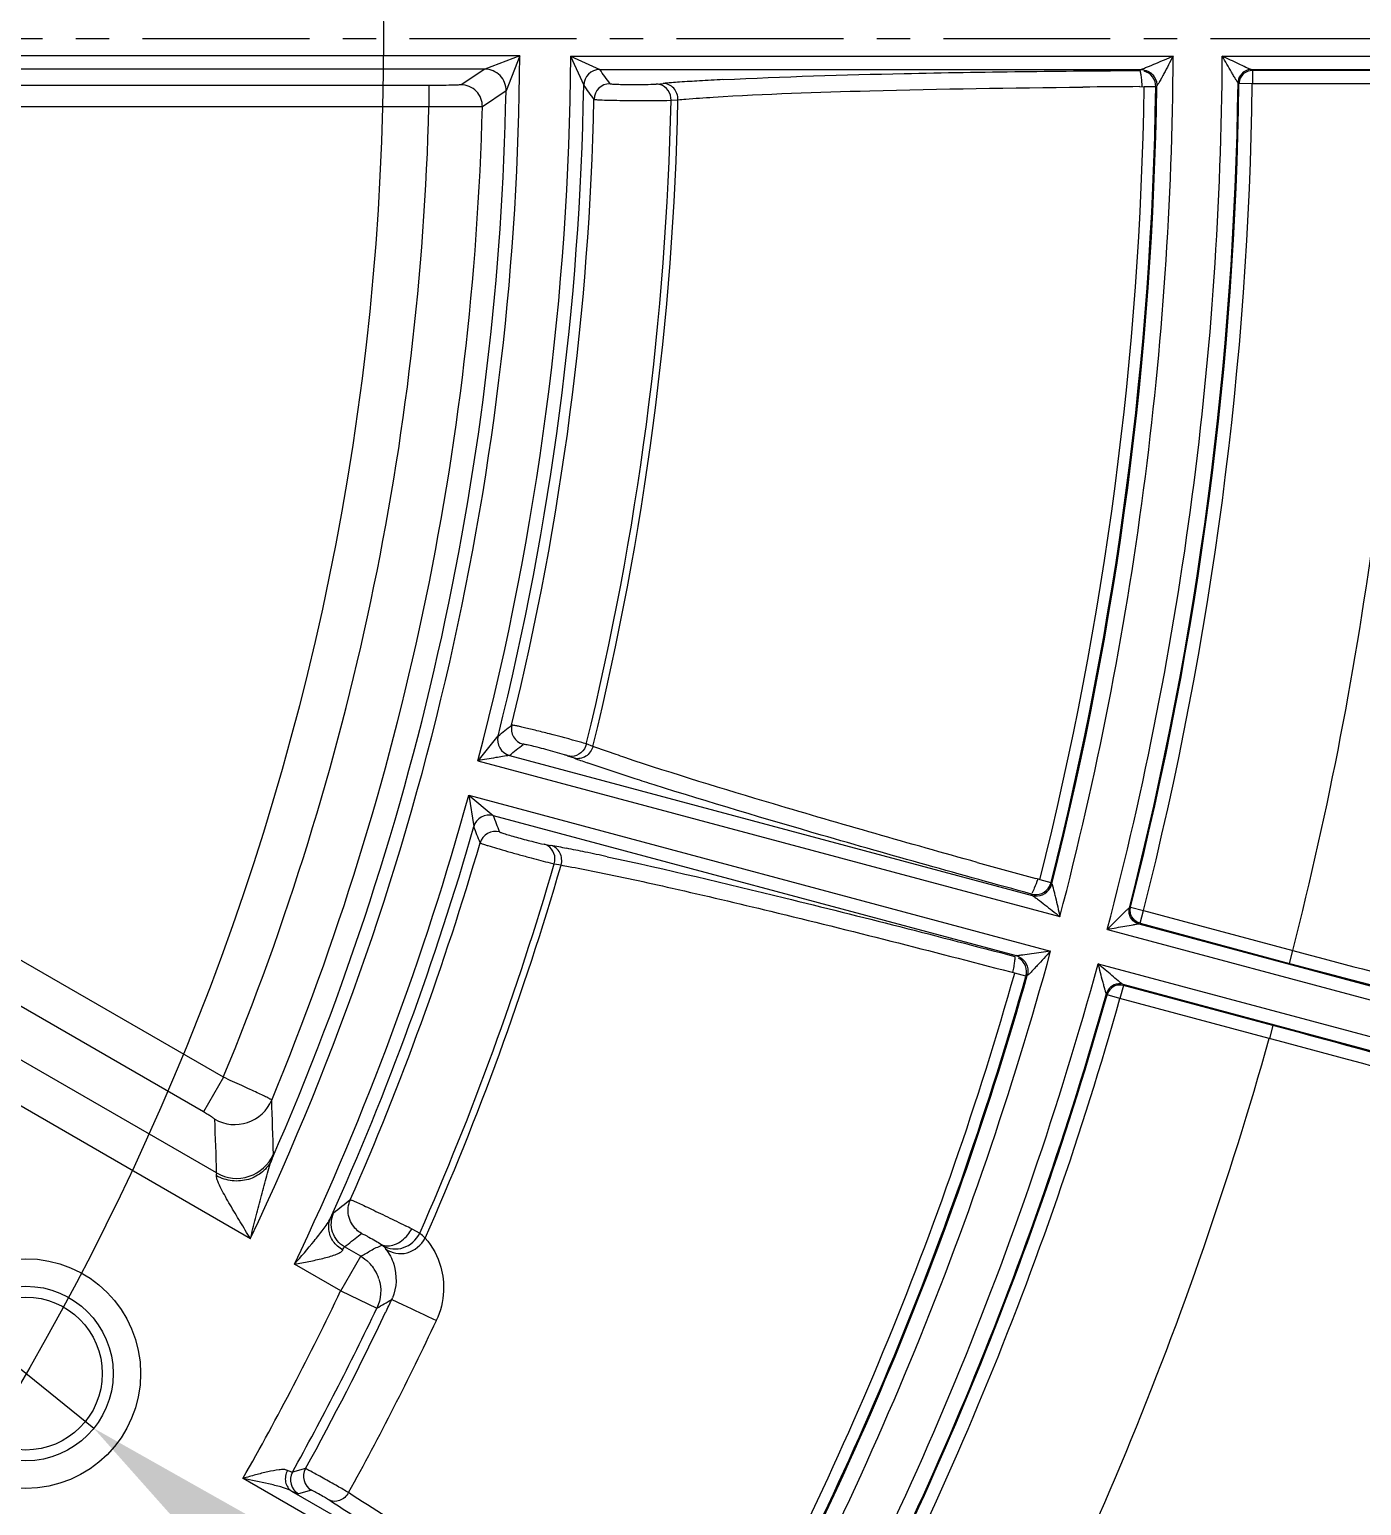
# Model space of a CAD drawing. Header units: millimetres. Extents: x -6 to 705, y -10 to 538.
# Drawn here: x 524.28 to 534.26, y 409.6 to 420.65 of the extents above; entities that cross this region are included whole.
import ezdxf

# ---------------------------------------------------------------- set-up
doc = ezdxf.new("R2010")
doc.units = ezdxf.units.MM
doc.linetypes.add('CENTER', pattern=[2, 1.25, -0.25, 0.25, -0.25])
doc.layers.add('\\M+5D6D0\\M+5D0C4\\M+5CFDF\\M+5B2E3', color=7, linetype='CENTER', lineweight=25)
doc.layers.add('\\M+5D7DC\\M+5C4DA\\M+5BFF2\\M+5CFDF', color=7, linetype='Continuous', lineweight=50)

msp = doc.modelspace()

# ---------------------------------------------------------------- linework, layer by layer
at = {"color": 0, "linetype": 'Continuous', "lineweight": -3}
for p, q in [((527.952, 420.453), (517.828, 420.453)), ((527.952, 420.453), (527.689, 420.353)), ((527.952, 420.453), (527.849, 420.19)), ((528.332, 420.451), (532.846, 420.451)), ((528.332, 420.451), (528.43, 420.233)), ((528.332, 420.451), (528.55, 420.351)), ((533.214, 420.451), (535.587, 420.451)), ((527.689, 420.353), (517.828, 420.353)), ((527.689, 420.353), (527.511, 420.236)), ((528.55, 420.351), (532.605, 420.351)), ((533.432, 420.351), (535.587, 420.351)), ((534.598, 420.343), (533.439, 420.343)), ((533.439, 420.343), (533.439, 420.243)), ((527.271, 420.232), (518.451, 420.232)), ((527.271, 420.232), (527.271, 420.072)), ((527.849, 420.19), (527.671, 420.072)), ((528.974, 420.242), (529.025, 420.247)), ((532.597, 420.222), (532.628, 420.223)), ((532.715, 420.221), (532.628, 420.222)), ((532.724, 420.229), (532.715, 420.22)), ((533.339, 420.245), (533.332, 420.252)), ((533.439, 420.243), (533.339, 420.245)), ((534.597, 420.243), (533.439, 420.243)), ((527.271, 420.072), (518.451, 420.072)), ((529.054, 420.119), (529.085, 420.12)), ((529.085, 420.12), (529.136, 420.124)), ((527.788, 415.359), (527.638, 415.174)), ((527.874, 415.214), (531.79, 414.165)), ((528.36, 415.192), (528.311, 415.209)), ((528.499, 415.281), (528.45, 415.299)), ((527.638, 415.174), (531.997, 414.006)), ((527.569, 414.916), (531.928, 413.748)), ((527.569, 414.916), (527.606, 414.68)), ((527.569, 414.916), (527.753, 414.763)), ((527.753, 414.763), (531.669, 413.714)), ((528.134, 414.549), (528.185, 414.539)), ((528.18, 414.409), (528.21, 414.402)), ((528.21, 414.402), (528.261, 414.393)), ((531.847, 414.283), (531.816, 414.291)), ((531.847, 414.283), (531.929, 414.262)), ((531.929, 414.262), (531.931, 414.262)), ((531.931, 414.262), (531.937, 414.252)), ((532.519, 414.072), (532.527, 414.077)), ((532.527, 414.077), (532.624, 414.053)), ((532.598, 413.956), (532.624, 414.053)), ((532.624, 414.053), (533.743, 413.753)), ((525.731, 412.803), (523.796, 413.92)), ((532.353, 413.91), (534.645, 413.296)), ((532.589, 413.951), (534.671, 413.393)), ((532.598, 413.956), (533.717, 413.656)), ((525.581, 412.544), (523.645, 413.661)), ((533.717, 413.656), (533.743, 413.753)), ((531.629, 413.592), (531.659, 413.584)), ((531.743, 413.56), (531.659, 413.583)), ((531.753, 413.565), (531.743, 413.559)), ((532.284, 413.653), (534.576, 413.039)), ((532.473, 413.491), (532.447, 413.394)), ((532.468, 413.5), (534.55, 412.942)), ((533.592, 413.191), (532.473, 413.491)), ((532.351, 413.421), (532.346, 413.43)), ((532.447, 413.394), (532.351, 413.421)), ((533.566, 413.094), (532.447, 413.394)), ((525.68, 412.086), (523.773, 413.187)), ((533.592, 413.191), (533.567, 413.094)), ((525.933, 411.594), (523.363, 413.077)), ((525.731, 412.803), (525.581, 412.544)), ((527.142, 411.667), (527.202, 411.635)), ((526.744, 411.616), (526.765, 411.633)), ((526.61, 411.203), (526.76, 411.462)), ((526.76, 411.462), (526.639, 411.532)), ((526.942, 411.524), (526.946, 411.518)), ((526.61, 411.203), (526.263, 411.403)), ((526.61, 411.203), (526.881, 411.074)), ((526.992, 411.138), (527.073, 411.1)), ((529.441, 407.742), (525.878, 409.799)), ((526.346, 409.872), (526.248, 409.845)), ((526.242, 409.704), (529.282, 407.949)), ((526.391, 409.71), (526.293, 409.683))]:
    msp.add_line(p, q, dxfattribs=at)
for radius in [0.86, 0.654, 0.573]:
    msp.add_circle((524.251, 410.584), radius, dxfattribs=at)
for centre, radius, start, end in [((506.93, 420.584), 32.491, 324.5985, 9.6872), ((506.93, 420.584), 32.5, 324.6176, 9.6681), ((506.93, 420.584), 32.35, 324.8016, 9.4841), ((506.93, 420.584), 21.022, 334.6802, 359.641), ((506.93, 420.584), 21.403, 345.3572, 359.6428), ((506.93, 420.584), 25.916, 345.295, 359.705), ((506.93, 420.584), 26.284, 345.2909, 359.7091), ((527.689, 420.193), 0.16, 358.9483, 89.9956), ((528.55, 420.231), 0.12, 90.0675, 179.0366), ((494.406, 395.302), 42.347, 36.0862, 36.2647), ((506.93, 420.584), 20.922, 336.3396, 358.9191), ((527.511, 420.076), 0.16, 358.5933, 89.9802), ((506.93, 420.584), 21.503, 345.9364, 359.0636), ((494.553, 395.24), 42.099, 36.2394, 36.4182), ((528.628, 420.124), 0.12, 90.0368, 178.7343), ((529.768, 411.399), 8.879, 94.0016, 94.7989), ((530.092, 406.874), 13.415, 93.3966, 94.0318), ((530.45, 400.951), 19.349, 92.8929, 93.4172), ((506.93, 420.584), 25.701, 345.8064, 359.1936), ((506.93, 420.584), 25.788, 345.8086, 359.1914), ((506.93, 420.584), 25.796, 345.7899, 359.2101), ((533.242, 302.869), 117.355, 90.31483, 90.52381), ((506.93, 420.584), 26.404, 345.722, 359.278), ((506.93, 420.584), 26.411, 345.7367, 359.2633), ((506.93, 420.584), 26.511, 345.7367, 359.2633), ((506.93, 420.584), 27.669, 345.7059, 359.2941), ((506.93, 420.584), 20.347, 337.5161, 358.5561), ((506.93, 420.584), 20.747, 337.4647, 358.5842), ((506.93, 420.584), 21.582, 346.214, 358.786), ((506.93, 420.584), 22.159, 346.2007, 358.7993), ((506.93, 420.584), 22.211, 346.1867, 358.8133), ((501.534, 448.268), 42.099, 308.5818, 308.7606), ((528.008, 415.413), 0.12, 166.2659, 254.9637), ((527.905, 415.33), 0.12, 165.9654, 254.9939), ((501.376, 448.246), 42.347, 308.7353, 308.9138), ((531.092, 422.776), 8.061, 250.1907, 250.5313), ((531.636, 424.316), 9.694, 250.5307, 250.8459), ((506.93, 420.584), 21.403, 334.5969, 344.6428), ((527.722, 414.647), 0.12, 75.0675, 164.0366), ((488.289, 399.405), 42.347, 21.0862, 21.2647), ((506.93, 420.584), 21.503, 335.7387, 344.0636), ((488.415, 399.307), 42.099, 21.2394, 21.4182), ((506.93, 420.584), 21.582, 336.2327, 343.786), ((527.769, 414.524), 0.12, 75.0368, 163.7343), ((526.624, 405.862), 8.816, 79.0286, 79.8002), ((525.804, 401.599), 13.158, 78.4363, 79.0568), ((524.677, 396.06), 18.81, 77.9403, 78.4558), ((506.93, 420.584), 22.159, 336.1813, 343.7993), ((506.93, 420.584), 22.211, 336.134, 343.8133), ((562.74, 527.205), 117.072, 254.46112, 254.68388), ((506.93, 420.584), 25.916, 330.295, 344.705), ((506.93, 420.584), 25.701, 330.8064, 344.1936), ((506.93, 420.584), 25.788, 330.8086, 344.1914), ((506.93, 420.584), 25.796, 330.7899, 344.2101), ((506.93, 420.584), 26.284, 330.2909, 344.7091), ((506.93, 420.584), 26.404, 330.722, 344.278), ((506.93, 420.584), 26.411, 330.7367, 344.2633), ((506.93, 420.584), 26.511, 330.7367, 344.2633), ((506.93, 420.584), 27.669, 330.7059, 344.2941), ((525.816, 412.749), 0.3, 240.0696, 337.3436), ((496.448, 411.548), 29.665, 1.3075, 2.0958), ((496.396, 411.255), 29.296, 1.6246, 2.4133), ((525.83, 412.346), 0.3, 240.0662, 336.3265), ((508.453, 434.963), 29.408, 307.994, 308.3065), ((523.457, 404.392), 8.155, 63.1382, 63.5115), ((526.89, 411.805), 0.287, 320.7547, 331.424), ((508.294, 434.834), 29.656, 308.2124, 308.4726), ((526.901, 411.277), 0.468, 43.2222, 49.896), ((526.603, 411.196), 0.309, 38.775, 45.5274), ((526.611, 411.202), 0.299, 31.706, 38.7857), ((526.612, 411.203), 0.298, 17.4112, 31.6135), ((507.228, 420.412), 21.458, 330.3563, 334.5849), ((508.135, 443.667), 37.599, 299.9055, 300.101), ((507.213, 420.421), 21.849, 334.5803, 334.8579), ((526.691, 411.28), 0.332, 334.7964, 336.9526), ((507.228, 420.412), 21.758, 330.9429, 334.5849), ((507.207, 420.424), 21.855, 331.1301, 334.5802), ((562.782, 486.942), 83.828, 244.78759, 244.97847), ((507.194, 420.432), 22.24, 331.1253, 334.8539), ((526.353, 409.787), 0.12, 151.008, 239.935), ((526.451, 409.814), 0.12, 151.1951, 239.9354)]:
    msp.add_arc(centre, radius, start, end, dxfattribs=at)
for points, knots in [([(532.846, 420.451), (532.824, 420.441), (532.78, 420.422), (532.715, 420.394), (532.663, 420.372), (532.627, 420.358), (532.612, 420.352), (532.605, 420.351)], [0, 0, 0, 0, 0.278837, 0.553176, 0.812838, 0.925598, 1, 1, 1, 1]), ([(532.846, 420.451), (532.834, 420.429), (532.811, 420.385), (532.783, 420.331), (532.76, 420.29), (532.746, 420.263), (532.733, 420.241), (532.728, 420.234), (532.724, 420.229), (532.724, 420.23)], [0, 0, 0, 0, 0.295631, 0.584768, 0.723016, 0.851396, 0.957046, 0.98955, 1, 1, 1, 1]), ([(533.431, 420.351), (533.425, 420.352), (533.412, 420.358), (533.38, 420.371), (533.334, 420.394), (533.275, 420.422), (533.234, 420.441), (533.214, 420.451)], [0, 0, 0, 0, 0.069352, 0.179191, 0.438728, 0.716546, 1, 1, 1, 1]), ([(533.332, 420.253), (533.331, 420.25), (533.321, 420.267), (533.314, 420.277), (533.298, 420.305), (533.277, 420.341), (533.248, 420.391), (533.226, 420.431), (533.214, 420.451)], [0, 0, 0, 0, 0.036205, 0.135965, 0.262997, 0.402324, 0.697061, 1, 1, 1, 1]), ([(529.474, 420.275), (529.926, 420.298), (530.967, 420.328), (532.008, 420.34), (532.596, 420.343)], [0, 0, 0, 0, 0.434683, 1, 1, 1, 1]), ([(532.596, 420.343), (532.597, 420.342), (532.598, 420.338), (532.6, 420.331), (532.602, 420.32), (532.605, 420.298), (532.609, 420.265), (532.611, 420.237), (532.612, 420.222)], [0, 0, 0, 0, 0.028803, 0.09079, 0.185459, 0.30993, 0.629219, 1, 1, 1, 1]), ([(532.605, 420.351), (532.63, 420.351), (532.684, 420.333), (532.714, 420.285), (532.72, 420.26)], [0, 0, 0, 0, 0.499138, 1, 1, 1, 1]), ([(532.716, 420.221), (532.716, 420.247), (532.699, 420.3), (532.653, 420.332), (532.628, 420.338)], [0, 0, 0, 0, 0.499914, 1, 1, 1, 1]), ([(533.431, 420.351), (533.41, 420.351), (533.367, 420.336), (533.341, 420.298), (533.336, 420.278)], [0, 0, 0, 0, 0.498504, 1, 1, 1, 1]), ([(533.439, 420.343), (533.418, 420.343), (533.374, 420.329), (533.349, 420.291), (533.343, 420.271)], [0, 0, 0, 0, 0.499699, 1, 1, 1, 1]), ([(527.511, 420.236), (527.509, 420.235), (527.502, 420.235), (527.488, 420.234), (527.466, 420.233), (527.423, 420.232), (527.357, 420.232), (527.301, 420.232), (527.271, 420.232)], [0, 0, 0, 0, 0.023858, 0.083754, 0.177607, 0.301992, 0.623034, 1, 1, 1, 1]), ([(528.628, 420.244), (528.628, 420.244), (528.633, 420.243), (528.641, 420.242), (528.654, 420.241), (528.68, 420.24), (528.721, 420.239), (528.776, 420.238), (528.834, 420.238), (528.901, 420.239), (528.947, 420.24), (528.974, 420.242)], [0, 0, 0, 0, 0.010159, 0.034671, 0.073066, 0.124299, 0.259194, 0.424056, 0.600063, 0.766969, 1, 1, 1, 1]), ([(529.085, 420.12), (529.085, 420.146), (529.07, 420.198), (529.026, 420.23), (529.003, 420.238)], [0, 0, 0, 0, 0.510477, 1, 1, 1, 1]), ([(529.136, 420.124), (529.137, 420.155), (529.115, 420.217), (529.054, 420.246), (529.025, 420.247)], [0, 0, 0, 0, 0.513746, 1, 1, 1, 1]), ([(529.401, 420.144), (529.791, 420.168), (530.714, 420.199), (531.637, 420.214), (532.169, 420.219)], [0, 0, 0, 0, 0.423974, 1, 1, 1, 1]), ([(527.671, 420.072), (527.668, 420.071), (527.656, 420.072), (527.633, 420.07), (527.596, 420.07), (527.547, 420.07), (527.488, 420.07), (527.395, 420.07), (527.322, 420.071), (527.271, 420.072)], [0, 0, 0, 0, 0.02366, 0.083459, 0.177255, 0.301621, 0.451981, 0.622756, 1, 1, 1, 1]), ([(528.508, 420.127), (528.509, 420.126), (528.515, 420.126), (528.527, 420.125), (528.546, 420.124), (528.583, 420.122), (528.643, 420.121), (528.724, 420.119), (528.814, 420.118), (528.925, 420.118), (529.005, 420.118), (529.054, 420.119)], [0, 0, 0, 0, 0.009092, 0.03127, 0.066078, 0.112697, 0.236617, 0.391063, 0.561029, 0.729938, 1, 1, 1, 1]), ([(529.136, 420.124), (529.156, 420.126), (529.244, 420.133), (529.332, 420.139), (529.401, 420.144)], [0, 0, 0, 0, 0.22439, 1, 1, 1, 1]), ([(528.173, 415.375), (528.138, 415.384), (528.086, 415.397), (528.021, 415.413), (527.979, 415.423), (527.944, 415.431), (527.918, 415.437), (527.902, 415.439), (527.893, 415.442), (527.891, 415.441)], [0, 0, 0, 0, 0.378413, 0.549079, 0.699087, 0.823035, 0.91654, 0.976106, 1, 1, 1, 1]), ([(528.45, 415.299), (528.435, 415.304), (528.343, 415.33), (528.251, 415.355), (528.173, 415.375)], [0, 0, 0, 0, 0.16304, 1, 1, 1, 1]), ([(527.874, 415.214), (527.84, 415.207), (527.761, 415.196), (527.682, 415.181), (527.638, 415.174)], [0, 0, 0, 0, 0.433655, 1, 1, 1, 1]), ([(528.146, 415.258), (528.125, 415.263), (528.086, 415.274), (528.039, 415.285), (528.009, 415.292), (527.993, 415.295), (527.983, 415.296), (527.977, 415.298), (527.976, 415.297)], [0, 0, 0, 0, 0.378054, 0.698494, 0.822352, 0.915847, 0.975559, 1, 1, 1, 1]), ([(528.311, 415.209), (528.303, 415.213), (528.248, 415.23), (528.193, 415.245), (528.146, 415.258)], [0, 0, 0, 0, 0.163231, 1, 1, 1, 1]), ([(528.45, 415.299), (528.444, 415.274), (528.416, 415.228), (528.365, 415.207), (528.34, 415.206)], [0, 0, 0, 0, 0.510477, 1, 1, 1, 1]), ([(528.499, 415.281), (528.491, 415.252), (528.454, 415.197), (528.388, 415.185), (528.36, 415.192)], [0, 0, 0, 0, 0.513746, 1, 1, 1, 1]), ([(528.739, 415.197), (528.717, 415.205), (528.637, 415.232), (528.557, 415.26), (528.499, 415.281)], [0, 0, 0, 0, 0.274582, 1, 1, 1, 1]), ([(528.958, 414.993), (528.91, 415.008), (528.742, 415.062), (528.575, 415.117), (528.455, 415.158)], [0, 0, 0, 0, 0.282661, 1, 1, 1, 1]), ([(531.377, 414.412), (530.867, 414.554), (529.985, 414.806), (529.107, 415.074), (528.739, 415.197)], [0, 0, 0, 0, 0.57678, 1, 1, 1, 1]), ([(531.784, 414.175), (531.258, 414.319), (530.314, 414.583), (529.373, 414.862), (528.958, 414.993)], [0, 0, 0, 0, 0.555549, 1, 1, 1, 1]), ([(527.654, 414.558), (527.655, 414.557), (527.661, 414.555), (527.672, 414.551), (527.69, 414.545), (527.726, 414.534), (527.783, 414.517), (527.861, 414.494), (527.948, 414.47), (528.055, 414.441), (528.132, 414.42), (528.18, 414.409)], [0, 0, 0, 0, 0.009093, 0.031272, 0.066082, 0.112704, 0.236632, 0.391085, 0.561056, 0.729964, 1, 1, 1, 1]), ([(527.8, 414.64), (527.801, 414.639), (527.805, 414.638), (527.813, 414.635), (527.825, 414.63), (527.85, 414.622), (527.889, 414.611), (527.942, 414.596), (527.998, 414.581), (528.063, 414.565), (528.108, 414.553), (528.134, 414.549)], [0, 0, 0, 0, 0.010159, 0.034671, 0.073066, 0.1243, 0.259195, 0.424057, 0.600064, 0.766971, 1, 1, 1, 1]), ([(528.261, 414.393), (528.269, 414.422), (528.264, 414.488), (528.213, 414.532), (528.185, 414.539)], [0, 0, 0, 0, 0.513745, 1, 1, 1, 1]), ([(528.21, 414.402), (528.217, 414.427), (528.216, 414.481), (528.182, 414.524), (528.161, 414.537)], [0, 0, 0, 0, 0.510477, 1, 1, 1, 1]), ([(528.607, 414.455), (529.051, 414.36), (530.07, 414.118), (531.085, 413.859), (531.659, 413.708)], [0, 0, 0, 0, 0.433499, 1, 1, 1, 1]), ([(528.261, 414.393), (528.279, 414.389), (528.363, 414.374), (528.446, 414.358), (528.511, 414.345)], [0, 0, 0, 0, 0.225155, 1, 1, 1, 1]), ([(528.511, 414.345), (528.705, 414.306), (529.146, 414.209), (530.186, 413.964), (531.031, 413.748), (531.629, 413.592)], [0, 0, 0, 0, 0.185224, 0.422008, 1, 1, 1, 1]), ([(531.784, 414.175), (531.809, 414.168), (531.865, 414.172), (531.907, 414.209), (531.919, 414.232)], [0, 0, 0, 0, 0.499915, 1, 1, 1, 1]), ([(531.831, 414.287), (531.824, 414.264), (531.809, 414.228), (531.795, 414.192), (531.787, 414.179)], [0, 0, 0, 0, 0.620475, 1, 1, 1, 1]), ([(531.791, 414.165), (531.816, 414.158), (531.871, 414.162), (531.912, 414.199), (531.925, 414.222)], [0, 0, 0, 0, 0.498697, 1, 1, 1, 1]), ([(531.937, 414.251), (531.937, 414.252), (531.94, 414.246), (531.942, 414.238), (531.949, 414.213), (531.956, 414.184), (531.967, 414.138), (531.981, 414.078), (531.992, 414.03), (531.997, 414.006)], [0, 0, 0, 0, 0.009947, 0.04232, 0.147595, 0.276099, 0.414472, 0.703974, 1, 1, 1, 1]), ([(531.791, 414.165), (531.797, 414.162), (531.81, 414.152), (531.841, 414.129), (531.885, 414.094), (531.941, 414.051), (531.978, 414.021), (531.997, 414.006)], [0, 0, 0, 0, 0.073596, 0.186579, 0.44635, 0.720915, 1, 1, 1, 1]), ([(532.353, 413.91), (532.369, 413.927), (532.402, 413.96), (532.442, 414.001), (532.472, 414.03), (532.494, 414.053), (532.503, 414.06), (532.518, 414.074), (532.518, 414.071)], [0, 0, 0, 0, 0.302991, 0.597773, 0.737098, 0.864073, 0.963786, 1, 1, 1, 1]), ([(532.589, 413.951), (532.568, 413.956), (532.53, 413.982), (532.516, 414.025), (532.516, 414.047)], [0, 0, 0, 0, 0.498777, 1, 1, 1, 1]), ([(532.598, 413.956), (532.578, 413.962), (532.539, 413.987), (532.524, 414.03), (532.524, 414.051)], [0, 0, 0, 0, 0.499697, 1, 1, 1, 1]), ([(532.353, 413.91), (532.375, 413.915), (532.419, 413.923), (532.483, 413.935), (532.534, 413.944), (532.568, 413.949), (532.583, 413.952), (532.588, 413.951)], [0, 0, 0, 0, 0.28349, 0.561342, 0.820874, 0.930666, 1, 1, 1, 1]), ([(531.659, 413.708), (531.66, 413.707), (531.66, 413.703), (531.66, 413.696), (531.659, 413.684), (531.656, 413.663), (531.651, 413.63), (531.647, 413.603), (531.643, 413.588)], [0, 0, 0, 0, 0.028798, 0.090783, 0.185452, 0.309923, 0.629215, 1, 1, 1, 1]), ([(531.669, 413.714), (531.694, 413.707), (531.741, 413.676), (531.758, 413.622), (531.757, 413.596)], [0, 0, 0, 0, 0.499138, 1, 1, 1, 1]), ([(531.928, 413.748), (531.904, 413.744), (531.857, 413.737), (531.787, 413.727), (531.731, 413.72), (531.693, 413.715), (531.677, 413.713), (531.67, 413.714)], [0, 0, 0, 0, 0.278837, 0.553176, 0.812838, 0.925598, 1, 1, 1, 1]), ([(531.743, 413.56), (531.751, 413.584), (531.748, 413.641), (531.711, 413.683), (531.688, 413.696)], [0, 0, 0, 0, 0.499914, 1, 1, 1, 1]), ([(531.928, 413.748), (531.911, 413.73), (531.878, 413.693), (531.836, 413.649), (531.804, 413.615), (531.783, 413.593), (531.765, 413.575), (531.759, 413.569), (531.753, 413.565), (531.753, 413.566)], [0, 0, 0, 0, 0.295631, 0.584768, 0.723016, 0.851396, 0.957046, 0.98955, 1, 1, 1, 1]), ([(533.717, 413.656), (534.429, 413.466), (535.44, 413.203), (536.688, 412.902), (537.221, 412.782), (537.456, 412.733)], [0, 0, 0, 0, 0.573969, 0.813622, 1, 1, 1, 1]), ([(533.743, 413.753), (534.438, 413.566), (535.427, 413.309), (536.647, 413.015), (537.169, 412.898), (537.398, 412.851)], [0, 0, 0, 0, 0.57397, 0.813619, 1, 1, 1, 1]), ([(532.467, 413.5), (532.462, 413.502), (532.451, 413.512), (532.424, 413.533), (532.385, 413.567), (532.335, 413.609), (532.301, 413.638), (532.284, 413.653)], [0, 0, 0, 0, 0.069352, 0.179191, 0.438728, 0.716546, 1, 1, 1, 1]), ([(532.347, 413.431), (532.345, 413.428), (532.339, 413.448), (532.335, 413.459), (532.327, 413.49), (532.316, 413.53), (532.301, 413.586), (532.29, 413.63), (532.284, 413.653)], [0, 0, 0, 0, 0.036205, 0.135965, 0.262997, 0.402324, 0.697061, 1, 1, 1, 1]), ([(532.467, 413.5), (532.447, 413.505), (532.402, 413.503), (532.368, 413.472), (532.357, 413.454)], [0, 0, 0, 0, 0.498504, 1, 1, 1, 1]), ([(532.473, 413.491), (532.453, 413.496), (532.407, 413.494), (532.373, 413.463), (532.362, 413.445)], [0, 0, 0, 0, 0.499699, 1, 1, 1, 1]), ([(537.292, 412.121), (537.064, 412.196), (536.542, 412.359), (535.311, 412.722), (534.304, 413), (533.592, 413.191)], [0, 0, 0, 0, 0.186376, 0.426026, 1, 1, 1, 1]), ([(537.183, 412.048), (536.961, 412.121), (536.451, 412.281), (535.247, 412.636), (534.262, 412.908), (533.566, 413.094)], [0, 0, 0, 0, 0.186377, 0.426026, 1, 1, 1, 1]), ([(526.093, 412.633), (526.091, 412.636), (526.08, 412.639), (526.06, 412.651), (526.026, 412.667), (525.982, 412.688), (525.928, 412.713), (525.843, 412.752), (525.777, 412.782), (525.731, 412.803)], [0, 0, 0, 0, 0.023768, 0.083646, 0.177502, 0.301913, 0.452225, 0.622958, 1, 1, 1, 1]), ([(525.666, 412.489), (525.666, 412.489), (525.663, 412.491), (525.659, 412.495), (525.651, 412.501), (525.636, 412.511), (525.612, 412.525), (525.592, 412.537), (525.581, 412.544)], [0, 0, 0, 0, 0.02671, 0.088255, 0.183039, 0.30761, 0.62676, 1, 1, 1, 1]), ([(526.094, 412.188), (526.097, 412.196), (526.101, 412.208), (526.105, 412.221), (526.105, 412.225)], [0, 0, 0, 0, 0.677669, 1, 1, 1, 1]), ([(526.094, 412.188), (526.078, 412.152), (526.029, 412.088), (525.92, 412.03), (525.796, 412.02), (525.715, 412.045), (525.679, 412.065)], [0, 0, 0, 0, 0.241359, 0.488981, 0.743212, 1, 1, 1, 1]), ([(525.933, 411.594), (525.946, 411.644), (525.972, 411.746), (526.011, 411.897), (526.043, 412.022), (526.07, 412.119), (526.085, 412.166), (526.094, 412.188)], [0, 0, 0, 0, 0.25512, 0.509351, 0.760915, 0.883915, 1, 1, 1, 1]), ([(525.933, 411.594), (525.908, 411.636), (525.857, 411.721), (525.794, 411.825), (525.747, 411.908), (525.715, 411.966), (525.692, 412.012), (525.681, 412.045), (525.678, 412.059), (525.679, 412.065)], [0, 0, 0, 0, 0.277034, 0.549538, 0.681572, 0.807562, 0.920555, 0.966737, 1, 1, 1, 1]), ([(525.679, 412.065), (525.68, 412.069), (525.68, 412.076), (525.681, 412.083), (525.68, 412.086)], [0, 0, 0, 0, 0.66301, 1, 1, 1, 1]), ([(526.727, 411.662), (526.698, 411.69), (526.656, 411.765), (526.666, 411.85), (526.682, 411.886)], [0, 0, 0, 0, 0.500365, 1, 1, 1, 1]), ([(526.682, 411.886), (526.683, 411.886), (526.687, 411.884), (526.695, 411.882), (526.708, 411.876), (526.732, 411.865), (526.772, 411.847), (526.827, 411.821), (526.892, 411.79), (526.982, 411.747), (527.05, 411.713), (527.094, 411.691)], [0, 0, 0, 0, 0.007919, 0.02679, 0.056387, 0.096201, 0.20371, 0.342097, 0.502033, 0.672608, 1, 1, 1, 1]), ([(526.534, 411.749), (526.538, 411.758), (526.546, 411.77), (526.553, 411.784), (526.556, 411.787)], [0, 0, 0, 0, 0.691958, 1, 1, 1, 1]), ([(526.263, 411.403), (526.313, 411.46), (526.387, 411.546), (526.477, 411.66), (526.519, 411.718), (526.534, 411.749)], [0, 0, 0, 0, 0.516582, 0.768021, 1, 1, 1, 1]), ([(526.554, 411.574), (526.536, 411.6), (526.513, 411.659), (526.522, 411.722), (526.534, 411.749)], [0, 0, 0, 0, 0.510345, 1, 1, 1, 1]), ([(526.765, 411.633), (526.767, 411.634), (526.773, 411.629), (526.784, 411.626), (526.801, 411.616), (526.831, 411.601), (526.87, 411.578), (526.9, 411.56), (526.915, 411.551)], [0, 0, 0, 0, 0.02932, 0.104582, 0.22021, 0.36656, 0.700925, 1, 1, 1, 1]), ([(526.915, 411.551), (526.944, 411.536), (527.027, 411.541), (527.086, 411.591), (527.112, 411.623)], [0, 0, 0, 0, 0.443197, 1, 1, 1, 1]), ([(527.242, 411.598), (527.298, 411.537), (527.367, 411.405), (527.391, 411.186), (527.358, 411.05), (527.326, 410.981)], [0, 0, 0, 0, 0.379236, 0.653272, 1, 1, 1, 1]), ([(526.263, 411.403), (526.3, 411.41), (526.371, 411.423), (526.472, 411.445), (526.551, 411.466), (526.601, 411.487), (526.621, 411.501), (526.625, 411.509)], [0, 0, 0, 0, 0.288787, 0.568833, 0.822483, 0.925878, 1, 1, 1, 1]), ([(526.625, 411.509), (526.628, 411.515), (526.632, 411.522), (526.636, 411.531), (526.639, 411.532)], [0, 0, 0, 0, 0.690858, 1, 1, 1, 1]), ([(526.76, 411.462), (526.773, 411.47), (526.798, 411.483), (526.836, 411.507), (526.876, 411.528), (526.906, 411.538), (526.919, 411.546)], [0, 0, 0, 0, 0.24537, 0.487067, 0.740015, 1, 1, 1, 1]), ([(526.915, 411.551), (526.916, 411.549), (526.919, 411.549), (526.919, 411.546), (526.919, 411.546)], [0, 0, 0, 0, 0.928972, 1, 1, 1, 1]), ([(526.918, 411.548), (526.924, 411.542), (526.933, 411.535), (526.94, 411.526), (526.942, 411.524)], [0, 0, 0, 0, 0.774915, 1, 1, 1, 1]), ([(526.925, 411.542), (526.947, 411.529), (527, 411.512), (527.054, 411.518), (527.079, 411.527)], [0, 0, 0, 0, 0.491343, 1, 1, 1, 1]), ([(526.946, 411.518), (526.973, 411.484), (527.034, 411.369), (527.03, 411.227), (526.997, 411.15)], [0, 0, 0, 0, 0.34089, 1, 1, 1, 1]), ([(526.946, 411.518), (526.968, 411.501), (527.022, 411.478), (527.08, 411.481), (527.107, 411.489)], [0, 0, 0, 0, 0.489961, 1, 1, 1, 1]), ([(526.242, 409.704), (526.217, 409.718), (526.159, 409.736), (526.037, 409.766), (525.942, 409.786), (525.878, 409.799)], [0, 0, 0, 0, 0.228086, 0.479102, 1, 1, 1, 1]), ([(526.211, 409.859), (526.202, 409.863), (526.181, 409.866), (526.131, 409.862), (526.06, 409.848), (525.971, 409.825), (525.91, 409.808), (525.879, 409.799)], [0, 0, 0, 0, 0.082846, 0.188498, 0.439474, 0.715279, 1, 1, 1, 1]), ([(526.211, 409.859), (526.197, 409.833), (526.185, 409.772), (526.219, 409.718), (526.242, 409.704)], [0, 0, 0, 0, 0.523927, 1, 1, 1, 1]), ([(526.248, 409.845), (526.247, 409.844), (526.243, 409.845), (526.23, 409.849), (526.219, 409.855), (526.211, 409.859)], [0, 0, 0, 0, 0.096148, 0.294734, 1, 1, 1, 1]), ([(526.669, 409.692), (526.642, 409.708), (526.578, 409.745), (526.497, 409.791), (526.43, 409.827), (526.39, 409.85), (526.363, 409.862), (526.35, 409.871), (526.346, 409.872)], [0, 0, 0, 0, 0.259467, 0.597301, 0.754206, 0.881586, 0.966391, 1, 1, 1, 1]), ([(526.293, 409.683), (526.291, 409.682), (526.286, 409.684), (526.276, 409.688), (526.26, 409.695), (526.249, 409.701), (526.242, 409.704)], [0, 0, 0, 0, 0.092325, 0.290639, 0.594621, 1, 1, 1, 1]), ([(526.52, 409.637), (526.509, 409.644), (526.484, 409.66), (526.452, 409.678), (526.425, 409.693), (526.409, 409.702), (526.398, 409.706), (526.393, 409.711), (526.391, 409.71)], [0, 0, 0, 0, 0.259501, 0.597249, 0.754094, 0.881396, 0.9662, 1, 1, 1, 1]), ([(526.669, 409.692), (526.654, 409.666), (526.609, 409.623), (526.544, 409.624), (526.52, 409.637)], [0, 0, 0, 0, 0.528398, 1, 1, 1, 1]), ([(529.339, 408.064), (528.824, 408.365), (527.929, 408.898), (527.042, 409.447), (526.669, 409.692)], [0, 0, 0, 0, 0.571955, 1, 1, 1, 1]), ([(529.278, 407.961), (528.747, 408.271), (527.822, 408.82), (526.905, 409.385), (526.52, 409.637)], [0, 0, 0, 0, 0.571959, 1, 1, 1, 1])]:
    msp.add_open_spline(points, degree=3, knots=knots, dxfattribs=at)
for points in [[(529.003, 420.238), (528.994, 420.24), (528.984, 420.242), (528.974, 420.242)], [(532.72, 420.26), (532.723, 420.25), (532.724, 420.239), (532.724, 420.229)], [(533.336, 420.278), (533.334, 420.27), (533.332, 420.261), (533.332, 420.253)], [(533.343, 420.271), (533.341, 420.262), (533.339, 420.253), (533.339, 420.245)], [(528.34, 415.206), (528.331, 415.206), (528.321, 415.207), (528.311, 415.209)], [(528.161, 414.537), (528.153, 414.542), (528.144, 414.546), (528.134, 414.549)], [(531.919, 414.232), (531.925, 414.241), (531.929, 414.251), (531.931, 414.261)], [(531.925, 414.222), (531.93, 414.231), (531.934, 414.241), (531.937, 414.251)], [(532.516, 414.047), (532.516, 414.055), (532.517, 414.064), (532.519, 414.072)], [(532.524, 414.051), (532.524, 414.06), (532.525, 414.069), (532.527, 414.077)], [(531.757, 413.596), (531.757, 413.586), (531.756, 413.575), (531.753, 413.565)], [(532.357, 413.454), (532.352, 413.447), (532.349, 413.439), (532.347, 413.431)], [(532.362, 413.445), (532.357, 413.438), (532.354, 413.43), (532.351, 413.421)], [(526.548, 411.644), (526.534, 411.689), (526.537, 411.743), (526.556, 411.787)], [(526.639, 411.532), (526.597, 411.556), (526.563, 411.598), (526.548, 411.644)], [(526.625, 411.509), (526.597, 411.525), (526.572, 411.548), (526.554, 411.574)], [(526.765, 411.633), (526.751, 411.641), (526.738, 411.651), (526.727, 411.662)], [(527.079, 411.527), (527.131, 411.544), (527.178, 411.586), (527.202, 411.635)], [(527.107, 411.489), (527.163, 411.504), (527.215, 411.546), (527.242, 411.598)], [(526.76, 411.462), (526.781, 411.45), (526.802, 411.434), (526.819, 411.417)], [(526.896, 411.292), (526.918, 411.223), (526.912, 411.14), (526.881, 411.074)]]:
    msp.add_open_spline(points, degree=3, dxfattribs=at)
at = {"layer": '\\M+5D6D0\\M+5D0C4\\M+5CFDF\\M+5B2E3', "color": 1}
msp.add_line((465.125, 420.584), (548.736, 420.584), dxfattribs=at)
at = {"layer": '\\M+5D7DC\\M+5C4DA\\M+5BFF2\\M+5CFDF', "lineweight": 25}
msp.add_line((523.741, 410.995), (524.76, 410.174), dxfattribs=at)
at = {"layer": '\\M+5D7DC\\M+5C4DA\\M+5BFF2\\M+5CFDF', "color": 0, "lineweight": -3}
msp.add_circle((506.93, 420.584), 20, dxfattribs=at)
at = {"layer": '\\M+5D7DC\\M+5C4DA\\M+5BFF2\\M+5CFDF'}
msp.add_solid([(528.292, 408.182), (527.455, 407.144), (524.76, 410.174)], dxfattribs=at)

doc.saveas('drawing.dxf')
